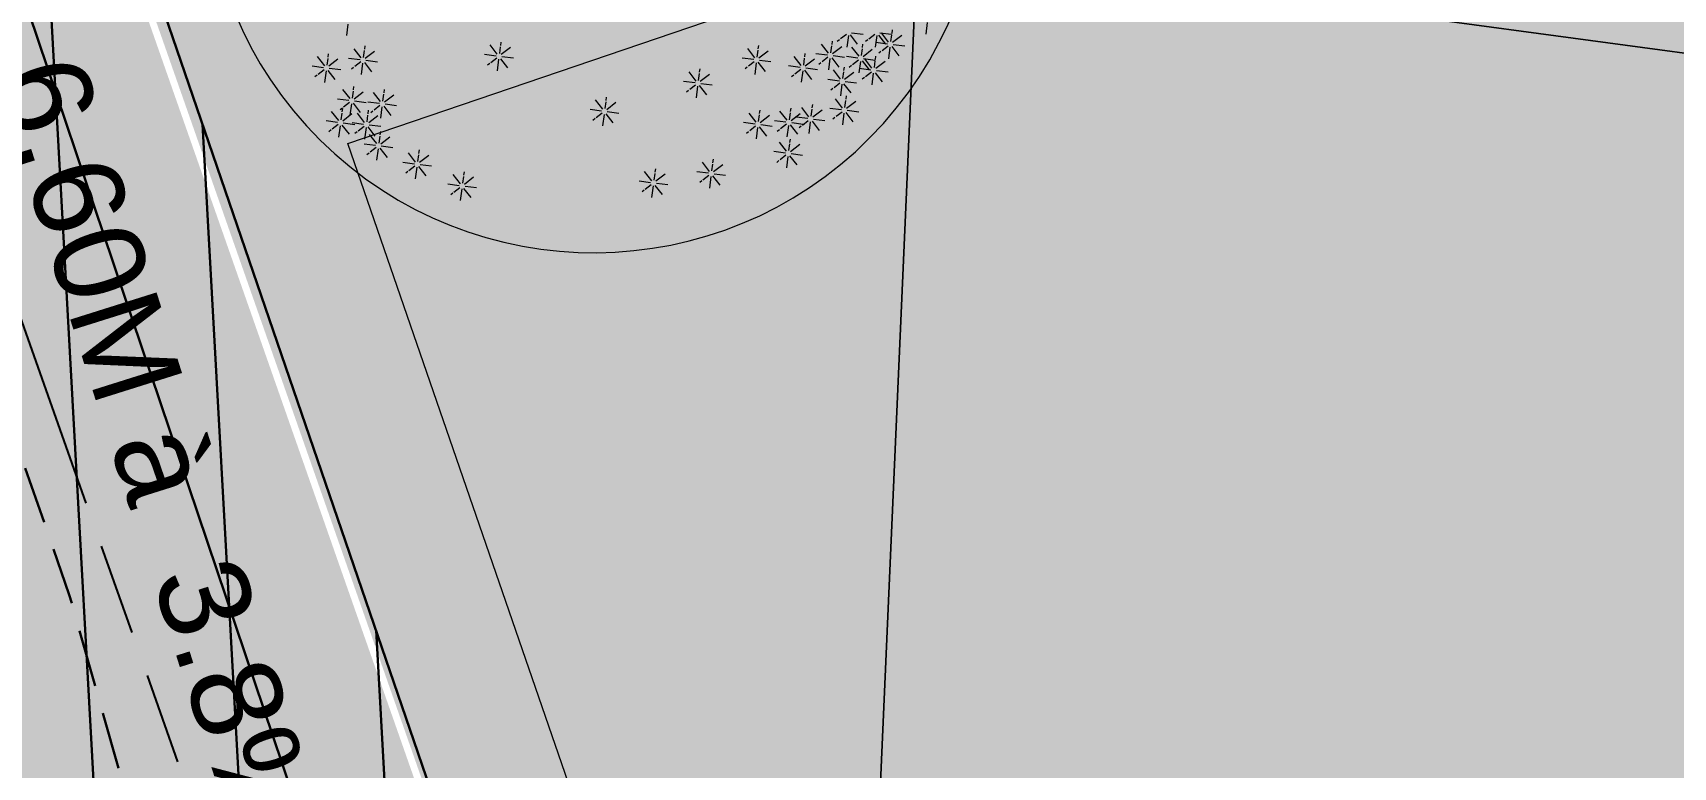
# Model space of a CAD drawing. Header units: metres. Extents: x -2858 to 512, y -1995 to 1252.
# Drawn here: x -912.74 to -905.57, y -842.87 to -839.66 of the extents above; entities that cross this region are included whole.
import ezdxf
from ezdxf.enums import TextEntityAlignment as Align
from ezdxf.lldxf.tags import DXFTag

# ---------------------------------------------------------------- set-up
doc = ezdxf.new("R2010")
doc.units = ezdxf.units.M
for name, pattern in [('AEP-2', [3.9, 2.5, -0.2, 0.4, -0.2, 0.4, -0.2]), ('CACHE', [0.375, 0.25, -0.125]), ('EU-200', [2.85, 2.5, -0.35])]:
    doc.linetypes.add(name, pattern=pattern)
for name, color, linetype, lineweight in [('06-EU-200PVC', 24, 'EU-200', 30), ('11-TEL-PVC28X2', 6, 'CACHE', 30), ('11-TEL-PVC45X3', 6, 'Continuous', 30), ('20-REV-HCH-BB0.10', 144, 'Continuous', 30)]:
    doc.layers.add(name, color=color, linetype=linetype, lineweight=lineweight)
for name, color, linetype in [('07-AEP-RES', 94, 'AEP-2'), ('Calque commun', 7, 'Continuous'), ('Calque5', 7, 'Continuous'), ('Textes', 7, 'Continuous')]:
    doc.layers.add(name, color=color, linetype=linetype)
doc.styles.add('Arial9', font='arial.ttf', dxfattribs={"height": 0.316674})
tags = doc.linetypes.add('HIDDEN2', pattern=[0.1875, 0.125, -0.0625]).pattern_tags.tags
tags[6:7] = [DXFTag(74, 4), DXFTag(75, 0), DXFTag(340, '0'), DXFTag(46, 1.0), DXFTag(50, 0.0), DXFTag(44, 0.0), DXFTag(45, 0.0)]
tags[4:5] = [DXFTag(74, 4), DXFTag(75, 0), DXFTag(340, '0'), DXFTag(46, 1.0), DXFTag(50, 0.0), DXFTag(44, 0.0), DXFTag(45, 0.0)]
tags = doc.linetypes.add('HIDDENX2', pattern=[0.75, 0.5, -0.25]).pattern_tags.tags
tags[6:7] = [DXFTag(74, 4), DXFTag(75, 0), DXFTag(340, '0'), DXFTag(46, 1.0), DXFTag(50, 0.0), DXFTag(44, 0.0), DXFTag(45, 0.0)]
tags[4:5] = [DXFTag(74, 4), DXFTag(75, 0), DXFTag(340, '0'), DXFTag(46, 1.0), DXFTag(50, 0.0), DXFTag(44, 0.0), DXFTag(45, 0.0)]

# ---------------------------------------------------------------- blocks, each defined once
blk = doc.blocks.new('geometrebondepartleger')
at = {"layer": 'Calque5', "color": 30, "linetype": 'Continuous', "lineweight": 9, "true_color": 0xff7f00}
blk.add_trace([(60.0219, 76.4824, 79), (130.1549, 64.2531, 79), (60.015, 76.443, 79), (130.1481, 64.2137, 79)], dxfattribs=at)
blk = doc.blocks.new('_13')
at = {"layer": 'Calque commun', "color": 82, "linetype": 'Continuous', "lineweight": 9}
for p, q in [((-0.6429, 2.0555, 2398.4041), (-0.5904, 2.0915, 2398.4041)), ((-0.4044, 2.0627, 2398.4041), (-0.4161, 2.0002, 2398.4041)), ((-0.2971, 2.0774, 2398.4041), (-0.2611, 2.025, 2398.4041)), ((-0.2377, 2.09, 2398.4041), (-0.2493, 2.0275, 2398.4041)), ((-0.0275, 2.1032, 2398.4041), (0.0085, 2.0508, 2398.4041)), ((0.0319, 2.1158, 2398.4041), (0.0203, 2.0533, 2398.4041)), ((0.0304, 2.0468, 2398.4041), (0.0829, 2.0828, 2398.4041)), ((-0.4969, 1.9992, 2398.4041), (-0.4344, 1.9876, 2398.4041)), ((-0.4639, 2.0501, 2398.4041), (-0.4279, 1.9977, 2398.4041)), ((-0.463, 1.9545, 2398.4041), (-0.4319, 1.9758, 2398.4041)), ((-0.406, 1.9936, 2398.4041), (-0.3535, 2.0297, 2398.4041)), ((-0.4035, 1.9819, 2398.4041), (-0.3633, 1.9744, 2398.4041)), ((-0.3558, 1.973, 2398.4041), (-0.341, 1.9702, 2398.4041)), ((-0.3302, 2.0265, 2398.4041), (-0.2677, 2.0149, 2398.4041)), ((-0.3176, 1.9671, 2398.4041), (-0.3023, 1.9776, 2398.4041)), ((-0.2986, 1.9814, 2398.4041), (-0.2626, 1.9289, 2398.4041)), ((-0.2962, 1.9818, 2398.4041), (-0.2652, 2.0031, 2398.4041)), ((-0.2551, 1.9965, 2398.4041), (-0.2667, 1.934, 2398.4041)), ((-0.2392, 1.9939, 2398.4041), (-0.2508, 1.9314, 2398.4041)), ((-0.2433, 1.999, 2398.4041), (-0.2073, 1.9466, 2398.4041)), ((-0.2392, 2.0209, 2398.4041), (-0.1867, 2.0569, 2398.4041)), ((-0.2367, 2.0091, 2398.4041), (-0.1965, 2.0016, 2398.4041)), ((-0.1891, 2.0002, 2398.4041), (-0.1742, 1.9975, 2398.4041)), ((-0.1377, 1.9895, 2398.4041), (-0.1017, 1.937, 2398.4041)), ((-0.0783, 2.002, 2398.4041), (-0.0899, 1.9395, 2398.4041)), ((-0.0606, 2.0524, 2398.4041), (0.0019, 2.0407, 2398.4041)), ((-0.048, 1.993, 2398.4041), (-0.0327, 2.0034, 2398.4041)), ((-0.0266, 2.0076, 2398.4041), (0.0044, 2.0289, 2398.4041)), ((0.0145, 2.0224, 2398.4041), (0.0029, 1.9599, 2398.4041)), ((0.0263, 2.0249, 2398.4041), (0.0623, 1.9724, 2398.4041)), ((0.0329, 2.035, 2398.4041), (0.0731, 2.0275, 2398.4041)), ((0.0805, 2.0261, 2398.4041), (0.0954, 2.0233, 2398.4041)), ((0.131, 1.9977, 2398.4041), (0.167, 1.9453, 2398.4041)), ((0.1904, 2.0103, 2398.4041), (0.1787, 1.9478, 2398.4041)), ((0.1888, 1.9412, 2398.4041), (0.2414, 1.9773, 2398.4041)), ((0.3199, 1.9816, 2398.4041), (0.3824, 1.9699, 2398.4041)), ((0.353, 2.0324, 2398.4041), (0.389, 1.98, 2398.4041)), ((0.4124, 2.045, 2398.4041), (0.4008, 1.9825, 2398.4041)), ((0.4109, 1.976, 2398.4041), (0.4634, 2.012, 2398.4041)), ((-0.4844, 1.9398, 2398.4041), (-0.4691, 1.9503, 2398.4041)), ((-0.463, 1.9537, 2398.4041), (-0.4271, 1.9013, 2398.4041)), ((-0.4218, 1.9693, 2398.4041), (-0.4335, 1.9067, 2398.4041)), ((-0.4037, 1.9663, 2398.4041), (-0.4153, 1.9038, 2398.4041)), ((-0.4101, 1.9718, 2398.4041), (-0.3741, 1.9193, 2398.4041)), ((-0.4052, 1.8972, 2398.4041), (-0.3527, 1.9332, 2398.4041)), ((-0.4027, 1.8854, 2398.4041), (-0.3625, 1.8779, 2398.4041)), ((-0.3317, 1.9305, 2398.4041), (-0.2691, 1.9188, 2398.4041)), ((-0.2977, 1.8857, 2398.4041), (-0.2667, 1.9071, 2398.4041)), ((-0.2566, 1.9005, 2398.4041), (-0.2682, 1.838, 2398.4041)), ((-0.2448, 1.903, 2398.4041), (-0.2088, 1.8506, 2398.4041)), ((-0.2407, 1.9249, 2398.4041), (-0.1882, 1.9609, 2398.4041)), ((-0.2382, 1.9131, 2398.4041), (-0.198, 1.9056, 2398.4041)), ((-0.1906, 1.9042, 2398.4041), (-0.1757, 1.9015, 2398.4041)), ((-0.1708, 1.9386, 2398.4041), (-0.1083, 1.9269, 2398.4041)), ((-0.1582, 1.8792, 2398.4041), (-0.1429, 1.8897, 2398.4041)), ((-0.1368, 1.8938, 2398.4041), (-0.1058, 1.9151, 2398.4041)), ((-0.0957, 1.9086, 2398.4041), (-0.1073, 1.8461, 2398.4041)), ((-0.0839, 1.9111, 2398.4041), (-0.0479, 1.8586, 2398.4041)), ((-0.0798, 1.933, 2398.4041), (-0.0273, 1.969, 2398.4041)), ((-0.0774, 1.9212, 2398.4041), (-0.0371, 1.9137, 2398.4041)), ((-0.0297, 1.9123, 2398.4041), (-0.0148, 1.9095, 2398.4041)), ((0.0979, 1.9468, 2398.4041), (0.1604, 1.9352, 2398.4041)), ((0.1105, 1.8875, 2398.4041), (0.1257, 1.8979, 2398.4041)), ((0.1318, 1.9021, 2398.4041), (0.1629, 1.9234, 2398.4041)), ((0.173, 1.9169, 2398.4041), (0.1613, 1.8544, 2398.4041)), ((0.1848, 1.9194, 2398.4041), (0.2208, 1.8669, 2398.4041)), ((0.1913, 1.9295, 2398.4041), (0.2316, 1.922, 2398.4041)), ((0.2247, 1.922, 2398.4041), (0.2607, 1.8696, 2398.4041)), ((0.239, 1.9206, 2398.4041), (0.2538, 1.9178, 2398.4041)), ((0.2841, 1.9346, 2398.4041), (0.2725, 1.8721, 2398.4041)), ((0.2825, 1.8655, 2398.4041), (0.3351, 1.9016, 2398.4041)), ((0.3325, 1.9222, 2398.4041), (0.3478, 1.9326, 2398.4041)), ((0.3539, 1.9368, 2398.4041), (0.3849, 1.9581, 2398.4041)), ((0.395, 1.9516, 2398.4041), (0.3834, 1.8891, 2398.4041)), ((0.4068, 1.9541, 2398.4041), (0.4428, 1.9016, 2398.4041)), ((0.4134, 1.9642, 2398.4041), (0.4536, 1.9567, 2398.4041)), ((0.461, 1.9553, 2398.4041), (0.4759, 1.9525, 2398.4041)), ((-0.3603, 1.8383, 2398.4041), (-0.3243, 1.7859, 2398.4041)), ((-0.355, 1.8765, 2398.4041), (-0.3402, 1.8738, 2398.4041)), ((-0.3191, 1.8711, 2398.4041), (-0.3038, 1.8816, 2398.4041)), ((-0.3009, 1.8509, 2398.4041), (-0.3126, 1.7884, 2398.4041)), ((-0.3025, 1.7818, 2398.4041), (-0.2499, 1.8178, 2398.4041)), ((-0.2326, 1.7955, 2398.4041), (-0.1701, 1.7838, 2398.4041)), ((-0.1995, 1.8464, 2398.4041), (-0.1635, 1.7939, 2398.4041)), ((-0.1401, 1.8589, 2398.4041), (-0.1517, 1.7964, 2398.4041)), ((-0.1416, 1.7899, 2398.4041), (-0.0891, 1.8259, 2398.4041)), ((0.1916, 1.8711, 2398.4041), (0.2541, 1.8595, 2398.4041)), ((0.2042, 1.8117, 2398.4041), (0.2195, 1.8222, 2398.4041)), ((0.2255, 1.8264, 2398.4041), (0.2566, 1.8477, 2398.4041)), ((0.2667, 1.8411, 2398.4041), (0.2551, 1.7786, 2398.4041)), ((0.2785, 1.8436, 2398.4041), (0.3145, 1.7912, 2398.4041)), ((0.285, 1.8537, 2398.4041), (0.3253, 1.8463, 2398.4041)), ((0.3327, 1.8449, 2398.4041), (0.3476, 1.8421, 2398.4041)), ((0.3455, 1.8032, 2398.4041), (0.3815, 1.7508, 2398.4041)), ((0.4049, 1.8158, 2398.4041), (0.3933, 1.7533, 2398.4041)), ((0.7755, 1.8051, 2398.4041), (0.7639, 1.7426, 2398.4041)), ((-0.3, 1.77, 2398.4041), (-0.2597, 1.7625, 2398.4041)), ((-0.2523, 1.7611, 2398.4041), (-0.2375, 1.7584, 2398.4041)), ((-0.22, 1.7361, 2398.4041), (-0.2047, 1.7466, 2398.4041)), ((-0.1986, 1.7507, 2398.4041), (-0.1676, 1.7721, 2398.4041)), ((-0.1575, 1.7655, 2398.4041), (-0.1691, 1.703, 2398.4041)), ((-0.1457, 1.768, 2398.4041), (-0.1097, 1.7156, 2398.4041)), ((-0.1391, 1.7781, 2398.4041), (-0.0989, 1.7706, 2398.4041)), ((-0.0915, 1.7692, 2398.4041), (-0.0766, 1.7664, 2398.4041)), ((-0.0831, 1.7297, 2398.4041), (-0.0206, 1.718, 2398.4041)), ((-0.05, 1.7805, 2398.4041), (-0.0141, 1.7281, 2398.4041)), ((-0.0492, 1.6849, 2398.4041), (-0.0181, 1.7062, 2398.4041)), ((0.0094, 1.7931, 2398.4041), (-0.0023, 1.7306, 2398.4041)), ((0.0078, 1.7241, 2398.4041), (0.0604, 1.7601, 2398.4041)), ((0.0103, 1.7123, 2398.4041), (0.0505, 1.7048, 2398.4041)), ((0.3124, 1.7523, 2398.4041), (0.3749, 1.7407, 2398.4041)), ((0.3464, 1.7076, 2398.4041), (0.3774, 1.7289, 2398.4041)), ((0.3875, 1.7224, 2398.4041), (0.3759, 1.6599, 2398.4041)), ((0.3993, 1.7249, 2398.4041), (0.4353, 1.6724, 2398.4041)), ((0.4034, 1.7467, 2398.4041), (0.4559, 1.7828, 2398.4041)), ((0.4059, 1.735, 2398.4041), (0.4461, 1.7275, 2398.4041)), ((0.4536, 1.7261, 2398.4041), (0.4684, 1.7233, 2398.4041)), ((0.683, 1.7417, 2398.4041), (0.7455, 1.73, 2398.4041)), ((0.7161, 1.7926, 2398.4041), (0.7521, 1.7401, 2398.4041)), ((0.717, 1.6969, 2398.4041), (0.748, 1.7183, 2398.4041)), ((0.7581, 1.7117, 2398.4041), (0.7465, 1.6492, 2398.4041)), ((0.7699, 1.7142, 2398.4041), (0.8059, 1.6618, 2398.4041)), ((0.774, 1.7361, 2398.4041), (0.8265, 1.7721, 2398.4041)), ((0.7765, 1.7243, 2398.4041), (0.8167, 1.7168, 2398.4041)), ((0.8242, 1.7154, 2398.4041), (0.839, 1.7127, 2398.4041)), ((-0.0706, 1.6703, 2398.4041), (-0.0553, 1.6807, 2398.4041)), ((-0.008, 1.6997, 2398.4041), (-0.0197, 1.6372, 2398.4041)), ((0.0038, 1.7022, 2398.4041), (0.0397, 1.6497, 2398.4041)), ((0.058, 1.7034, 2398.4041), (0.0728, 1.7006, 2398.4041)), ((0.325, 1.693, 2398.4041), (0.3403, 1.7034, 2398.4041)), ((0.6956, 1.6823, 2398.4041), (0.7109, 1.6928, 2398.4041)), ((0.0875, 1.5624, 2398.4041), (0.1234, 1.5099, 2398.4041)), ((0.1469, 1.575, 2398.4041), (0.1352, 1.5124, 2398.4041)), ((0.1453, 1.5059, 2398.4041), (0.1978, 1.5419, 2398.4041)), ((0.9315, 1.5408, 2398.4041), (0.9941, 1.5292, 2398.4041)), ((0.9647, 1.5917, 2398.4041), (1.0006, 1.5393, 2398.4041)), ((1.024, 1.6043, 2398.4041), (1.0124, 1.5418, 2398.4041)), ((1.0225, 1.5352, 2398.4041), (1.075, 1.5713, 2398.4041)), ((0.0544, 1.5115, 2398.4041), (0.1169, 1.4998, 2398.4041)), ((0.067, 1.4521, 2398.4041), (0.0822, 1.4626, 2398.4041)), ((0.0883, 1.4668, 2398.4041), (0.1194, 1.4881, 2398.4041)), ((0.1295, 1.4815, 2398.4041), (0.1178, 1.419, 2398.4041)), ((0.1413, 1.484, 2398.4041), (0.1772, 1.4316, 2398.4041)), ((0.1478, 1.4941, 2398.4041), (0.188, 1.4866, 2398.4041)), ((0.1955, 1.4852, 2398.4041), (0.2103, 1.4825, 2398.4041)), ((0.9442, 1.4815, 2398.4041), (0.9594, 1.4919, 2398.4041)), ((0.9655, 1.4961, 2398.4041), (0.9966, 1.5174, 2398.4041)), ((1.0067, 1.5109, 2398.4041), (0.995, 1.4484, 2398.4041)), ((1.0185, 1.5134, 2398.4041), (1.0544, 1.4609, 2398.4041)), ((1.025, 1.5235, 2398.4041), (1.0652, 1.516, 2398.4041)), ((1.0727, 1.5146, 2398.4041), (1.0875, 1.5118, 2398.4041)), ((0.3632, 1.3577, 2398.4041), (0.4257, 1.3461, 2398.4041)), ((0.3963, 1.4086, 2398.4041), (0.4323, 1.3562, 2398.4041)), ((0.4557, 1.4212, 2398.4041), (0.4441, 1.3587, 2398.4041)), ((0.4542, 1.3521, 2398.4041), (0.5067, 1.3882, 2398.4041)), ((0.3758, 1.2983, 2398.4041), (0.3911, 1.3088, 2398.4041)), ((0.3972, 1.313, 2398.4041), (0.4282, 1.3343, 2398.4041)), ((0.4383, 1.3277, 2398.4041), (0.4267, 1.2652, 2398.4041)), ((0.4501, 1.3302, 2398.4041), (0.4861, 1.2778, 2398.4041)), ((0.4567, 1.3403, 2398.4041), (0.4969, 1.3328, 2398.4041)), ((0.5043, 1.3315, 2398.4041), (0.5192, 1.3287, 2398.4041)), ((0.8188, 1.0798, 2398.4041), (0.8813, 1.0682, 2398.4041)), ((0.8519, 1.1307, 2398.4041), (0.8879, 1.0782, 2398.4041)), ((0.9113, 1.1433, 2398.4041), (0.8997, 1.0807, 2398.4041)), ((0.9098, 1.0742, 2398.4041), (0.9623, 1.1102, 2398.4041)), ((0.8314, 1.0204, 2398.4041), (0.8467, 1.0309, 2398.4041)), ((0.8528, 1.0351, 2398.4041), (0.8838, 1.0564, 2398.4041)), ((0.8939, 1.0498, 2398.4041), (0.8823, 0.9873, 2398.4041)), ((0.9057, 1.0523, 2398.4041), (0.9417, 0.9999, 2398.4041)), ((0.9123, 1.0624, 2398.4041), (0.9525, 1.0549, 2398.4041)), ((0.9599, 1.0535, 2398.4041), (0.9748, 1.0508, 2398.4041)), ((1.6747, 0.8236, 2398.4041), (1.7107, 0.7711, 2398.4041)), ((1.7341, 0.8362, 2398.4041), (1.7225, 0.7736, 2398.4041)), ((1.6416, 0.7727, 2398.4041), (1.7041, 0.761, 2398.4041)), ((1.6542, 0.7133, 2398.4041), (1.6695, 0.7238, 2398.4041)), ((1.6756, 0.7279, 2398.4041), (1.7066, 0.7493, 2398.4041)), ((1.7167, 0.7427, 2398.4041), (1.7051, 0.6802, 2398.4041)), ((1.7285, 0.7452, 2398.4041), (1.7645, 0.6928, 2398.4041)), ((1.7326, 0.7671, 2398.4041), (1.7851, 0.8031, 2398.4041)), ((1.7351, 0.7553, 2398.4041), (1.7753, 0.7478, 2398.4041)), ((1.7827, 0.7464, 2398.4041), (1.7976, 0.7437, 2398.4041)), ((1.7501, 0.5612, 2398.4041), (1.7861, 0.5088, 2398.4041)), ((1.8095, 0.5738, 2398.4041), (1.7979, 0.5113, 2398.4041)), ((1.808, 0.5047, 2398.4041), (1.8605, 0.5407, 2398.4041)), ((0.9789, 0.4494, 2398.4041), (1.0414, 0.4378, 2398.4041)), ((1.012, 0.5003, 2398.4041), (1.0479, 0.4479, 2398.4041)), ((1.0714, 0.5129, 2398.4041), (1.0597, 0.4504, 2398.4041)), ((1.0698, 0.4438, 2398.4041), (1.1223, 0.4799, 2398.4041)), ((1.717, 0.5103, 2398.4041), (1.7795, 0.4987, 2398.4041)), ((1.7296, 0.4509, 2398.4041), (1.7448, 0.4614, 2398.4041)), ((1.7509, 0.4656, 2398.4041), (1.782, 0.4869, 2398.4041)), ((1.7921, 0.4803, 2398.4041), (1.7805, 0.4178, 2398.4041)), ((1.8039, 0.4828, 2398.4041), (1.8399, 0.4304, 2398.4041)), ((1.8105, 0.4929, 2398.4041), (1.8507, 0.4854, 2398.4041)), ((1.8581, 0.4841, 2398.4041), (1.873, 0.4813, 2398.4041)), ((0.9915, 0.39, 2398.4041), (1.0067, 0.4005, 2398.4041)), ((1.0128, 0.4047, 2398.4041), (1.0439, 0.426, 2398.4041)), ((1.054, 0.4194, 2398.4041), (1.0424, 0.3569, 2398.4041)), ((1.0658, 0.4219, 2398.4041), (1.1017, 0.3695, 2398.4041)), ((1.0723, 0.432, 2398.4041), (1.1125, 0.4245, 2398.4041)), ((1.12, 0.4232, 2398.4041), (1.1348, 0.4204, 2398.4041)), ((1.7829, 0.2852, 2398.4041), (1.8454, 0.2736, 2398.4041)), ((1.816, 0.3361, 2398.4041), (1.852, 0.2836, 2398.4041)), ((1.8754, 0.3487, 2398.4041), (1.8638, 0.2861, 2398.4041)), ((1.8739, 0.2796, 2398.4041), (1.9264, 0.3156, 2398.4041)), ((1.631, 0.1982, 2398.4041), (1.667, 0.1458, 2398.4041)), ((1.6904, 0.2108, 2398.4041), (1.6787, 0.1483, 2398.4041)), ((1.7737, 0.2096, 2398.4041), (1.8097, 0.1572, 2398.4041)), ((1.7955, 0.2258, 2398.4041), (1.8108, 0.2363, 2398.4041)), ((1.8168, 0.2405, 2398.4041), (1.8479, 0.2618, 2398.4041)), ((1.8331, 0.2222, 2398.4041), (1.8215, 0.1597, 2398.4041)), ((1.8316, 0.1531, 2398.4041), (1.8841, 0.1892, 2398.4041)), ((1.858, 0.2552, 2398.4041), (1.8464, 0.1927, 2398.4041)), ((1.8698, 0.2577, 2398.4041), (1.9058, 0.2053, 2398.4041)), ((1.8763, 0.2678, 2398.4041), (1.9166, 0.2603, 2398.4041)), ((1.924, 0.2589, 2398.4041), (1.9389, 0.2562, 2398.4041)), ((1.5979, 0.1473, 2398.4041), (1.6604, 0.1357, 2398.4041)), ((1.6105, 0.0879, 2398.4041), (1.6258, 0.0984, 2398.4041)), ((1.6318, 0.1026, 2398.4041), (1.6629, 0.1239, 2398.4041)), ((1.673, 0.1173, 2398.4041), (1.6614, 0.0548, 2398.4041)), ((1.6848, 0.1198, 2398.4041), (1.7208, 0.0674, 2398.4041)), ((1.6888, 0.1417, 2398.4041), (1.7414, 0.1777, 2398.4041)), ((1.6913, 0.1299, 2398.4041), (1.7316, 0.1224, 2398.4041)), ((1.739, 0.121, 2398.4041), (1.7539, 0.1183, 2398.4041)), ((1.7406, 0.1587, 2398.4041), (1.8031, 0.1471, 2398.4041)), ((1.7532, 0.0993, 2398.4041), (1.7685, 0.1098, 2398.4041)), ((1.7746, 0.114, 2398.4041), (1.8056, 0.1353, 2398.4041)), ((1.8157, 0.1288, 2398.4041), (1.8041, 0.0662, 2398.4041)), ((1.8275, 0.1313, 2398.4041), (1.8635, 0.0788, 2398.4041)), ((1.8341, 0.1414, 2398.4041), (1.8743, 0.1339, 2398.4041)), ((1.8606, 0.0972, 2398.4041), (1.8966, 0.0447, 2398.4041)), ((1.8817, 0.1325, 2398.4041), (1.8966, 0.1297, 2398.4041)), ((1.92, 0.1098, 2398.4041), (1.9084, 0.0472, 2398.4041)), ((1.697, 0.0123, 2398.4041), (1.7595, 0.0007, 2398.4041)), ((1.7301, 0.0632, 2398.4041), (1.7661, 0.0107, 2398.4041)), ((1.7895, 0.0758, 2398.4041), (1.7778, 0.0132, 2398.4041)), ((1.7879, 0.0067, 2398.4041), (1.8405, 0.0427, 2398.4041)), ((1.8275, 0.0463, 2398.4041), (1.89, 0.0347, 2398.4041)), ((1.8615, 0.0016, 2398.4041), (1.8925, 0.0229, 2398.4041)), ((1.9026, 0.0163, 2398.4041), (1.891, -0.0462, 2398.4041)), ((1.9144, 0.0188, 2398.4041), (1.9503, -0.0336, 2398.4041)), ((1.9185, 0.0407, 2398.4041), (1.971, 0.0767, 2398.4041)), ((1.921, 0.0289, 2398.4041), (1.9612, 0.0214, 2398.4041)), ((1.9686, 0.02, 2398.4041), (1.9835, 0.0173, 2398.4041)), ((1.5234, -0.0398, 2398.4041), (1.5594, -0.0922, 2398.4041)), ((1.5828, -0.0272, 2398.4041), (1.5712, -0.0897, 2398.4041)), ((1.5813, -0.0963, 2398.4041), (1.6338, -0.0602, 2398.4041)), ((1.7096, -0.0471, 2398.4041), (1.7248, -0.0366, 2398.4041)), ((1.7309, -0.0324, 2398.4041), (1.762, -0.0111, 2398.4041)), ((1.7721, -0.0177, 2398.4041), (1.7604, -0.0802, 2398.4041)), ((1.7838, -0.0152, 2398.4041), (1.8198, -0.0676, 2398.4041)), ((1.7904, -0.0051, 2398.4041), (1.8307, -0.0126, 2398.4041)), ((1.8381, -0.014, 2398.4041), (1.8529, -0.0167, 2398.4041)), ((1.8401, -0.0131, 2398.4041), (1.8553, -0.0026, 2398.4041)), ((1.4903, -0.0907, 2398.4041), (1.5528, -0.1023, 2398.4041)), ((1.5029, -0.1501, 2398.4041), (1.5182, -0.1396, 2398.4041)), ((1.5242, -0.1354, 2398.4041), (1.5553, -0.1141, 2398.4041)), ((1.5654, -0.1207, 2398.4041), (1.5538, -0.1832, 2398.4041)), ((1.5772, -0.1182, 2398.4041), (1.6132, -0.1706, 2398.4041)), ((1.5837, -0.1081, 2398.4041), (1.624, -0.1156, 2398.4041)), ((1.6314, -0.1169, 2398.4041), (1.6463, -0.1197, 2398.4041)), ((1.6886, -0.1597, 2398.4041), (1.7246, -0.2121, 2398.4041)), ((1.748, -0.1471, 2398.4041), (1.7364, -0.2096, 2398.4041)), ((1.4761, -0.2985, 2398.4041), (1.5287, -0.2624, 2398.4041)), ((1.6555, -0.2106, 2398.4041), (1.718, -0.2222, 2398.4041)), ((1.6681, -0.27, 2398.4041), (1.6833, -0.2595, 2398.4041)), ((1.6895, -0.2553, 2398.4041), (1.7205, -0.234, 2398.4041)), ((1.7306, -0.2406, 2398.4041), (1.719, -0.3031, 2398.4041)), ((1.7424, -0.2381, 2398.4041), (1.7784, -0.2905, 2398.4041)), ((1.7465, -0.2162, 2398.4041), (1.799, -0.1802, 2398.4041)), ((1.749, -0.228, 2398.4041), (1.7892, -0.2355, 2398.4041)), ((1.7966, -0.2369, 2398.4041), (1.8115, -0.2396, 2398.4041))]:
    blk.add_line(p, q, dxfattribs=at)
at = {"layer": 'Calque commun', "color": 9, "linetype": 'Continuous', "lineweight": 9}
blk.add_arc((-0.0715, 0.121), 2.1238, 90, 89.99941, dxfattribs=at)

msp = doc.modelspace()

# ---------------------------------------------------------------- hatches: boundary and pattern name
at = {"layer": '20-REV-HCH-BB0.10', "true_color": 0xf27172}
h = msp.add_hatch(dxfattribs=at)
h.set_pattern_fill('ANSI31', color=11, scale=0.2)
h.set_pattern_definition([(273.16176, (0, 0), (0.6340334, 0.0350235), [])])
h.paths.add_polyline_path([(-897.0867, -884.0721), (-898.1539, -882.683), (-901.2805, -878.1861), (-904.4631, -873.2958), (-905.5895, -869.1404), (-906.7932, -863.6747), (-908.5594, -852.6134), (-910.0378, -845.7878), (-912.6742, -838.0889), (-913.7122, -834.9772), (-915.895, -827.5068), (-915.8124, -823.5364), (-914.9244, -821.3522), (-913.1509, -819.5089), (-906.8307, -814.1831), (-897.8335, -808.0288), (-891.5365, -805.8873), (-872.3101, -801.0637), (-873.5971, -795.6169), (-887.1089, -799.3114), (-893.0517, -800.9896), (-892.5559, -802.9576), (-898.6109, -804.9352), (-904.1368, -808.3853), (-908.24, -811.7131), (-913.8543, -815.9391), (-916.8014, -818.5833), (-918.4693, -821.0598), (-919.2667, -823.5521), (-921.0397, -826.5177), (-919.1168, -827.1675), (-918.5144, -829.5662), (-915.7868, -839.1955), (-911.6757, -852.6318), (-910.0774, -862.2284), (-909.4398, -866.4988), (-908.2685, -870.6389), (-907.299, -874.227), (-906.4398, -875.8477), (-904.3352, -879.1567), (-901.7732, -882.8272), (-899.581, -885.7755)])
h.paths.add_polyline_path([(-912.5878, -900.9444), (-908.7425, -900.4527), (-907.2181, -899.649), (-897.9924, -892.698), (-897.6274, -891.0111), (-898.472, -889.0124), (-900.3595, -886.3784), (-896.3278, -883.5175), (-894.81, -885.6302), (-894.2764, -886.3275), (-893.6827, -886.6651), (-890.888, -887.2976), (-879.8433, -878.908), (-876.6529, -883.3415), (-906.3779, -906.0297), (-908.6273, -906.6683)])
at = {"layer": 'Calque commun', "linetype": 'HIDDEN2', "lineweight": 9}
h = msp.add_hatch(color=41, dxfattribs=at)
h.paths.add_polyline_path([(-927.7726, -845.5254), (-925.5359, -843.8417), (-925.69, -842.957), (-925.7233, -842.9814), (-925.7031, -842.9411), (-926.8139, -841.4918), (-924.1248, -839.4375), (-924.0862, -839.3934), (-923.2927, -838.7873), (-922.2773, -840.197), (-922.2866, -840.1947), (-924.3159, -841.748), (-924.2343, -842.003), (-923.3327, -844.8235), (-923.2834, -844.8081), (-922.0861, -848.7147), (-920.2865, -848.1617), (-920.2768, -848.1661), (-918.2661, -847.5289), (-918.3186, -847.3751), (-919.4737, -843.6216), (-919.6378, -843.6733), (-920.2833, -841.6768), (-920.2606, -841.6869), (-920.628, -840.6108), (-917.6805, -839.6774), (-915.652, -839.0926), (-915.6217, -839.086), (-916.9532, -835.2875), (-918.7543, -828.693), (-919.5462, -828.4712), (-922.3449, -827.3816), (-926.181, -824.1434), (-926.2648, -824.0414), (-925.335, -823.1597), (-925.2657, -823.2493), (-921.6685, -826.2713), (-919.1033, -827.27), (-919.213, -823.3028), (-918.0884, -820.138), (-916.0567, -817.7367), (-903.133, -807.7567), (-903.128, -807.7648), (-903.128, -807.7648), (-901.1564, -806.2844), (-900.1678, -805.7297), (-898.5365, -804.9789), (-896.5051, -804.1336), (-896.5346, -804.0182), (-896.5654, -804.0682), (-897.4036, -800.5511), (-893.3412, -799.6473), (-892.9603, -801.1286), (-892.9195, -801.1193), (-892.9421, -801.16), (-892.976, -801.1683), (-892.964, -801.1995), (-892.9728, -801.2153), (-892.9728, -801.2153), (-892.9832, -801.1731), (-895.1328, -801.6543), (-894.7543, -803.5042), (-894.7248, -803.4967), (-894.7542, -803.5467), (-892.5415, -802.9694), (-891.7727, -806.084), (-877.9787, -802.8108), (-877.6535, -804.1601), (-895.8652, -808.3986), (-895.6955, -809.068), (-896.8936, -809.6902), (-897.3678, -807.8333), (-897.3836, -807.7589), (-901.6171, -810.2148), (-901.7109, -810.2767), (-913.3865, -819.544), (-914.9605, -821.302), (-916.0472, -823.813), (-916.1079, -826.5593), (-913.8052, -835.0604), (-913.2159, -836.3886), (-912.7514, -838.1372), (-910.9209, -843.3605), (-910.0023, -845.9597), (-908.8632, -851.307), (-906.7773, -864.2273), (-905.6015, -869.2031), (-905.26, -870.4292), (-904.6005, -872.797), (-903.084, -875.6784), (-903.1002, -875.6894), (-898.1755, -882.6403), (-892.8051, -878.7064), (-893.0081, -878.009), (-892.9242, -878.3971), (-892.9242, -878.3971), (-893.7298, -875.6176), (-887.4351, -873.6336), (-886.9782, -875.1531), (-886.6147, -876.3496), (-888.2811, -877.6238), (-896.3243, -883.5155), (-897.1734, -884.1116), (-897.1734, -884.1154), (-899.635, -885.8642), (-899.5469, -885.8398), (-900.6719, -884.3102), (-913.2141, -893.9646), (-913.1328, -894.0315), (-913.0712, -894.1102), (-912.2801, -895.1868), (-910.1088, -893.4904), (-907.6461, -896.5799), (-908.7305, -897.4442), (-907.1063, -899.4818), (-907.9499, -899.9801), (-908.6, -900.3664), (-910.1986, -900.7201), (-911.4712, -900.8528), (-912.7015, -900.828), (-912.7003, -900.8256), (-912.7027, -900.8279), (-916.182, -896.372), (-914.5698, -895.1582), (-916.19, -896.3594), (-914.5855, -895.1376), (-915.7727, -893.5793), (-916.5133, -892.6179), (-916.4972, -892.6421), (-917.4634, -891.3361), (-916.0461, -890.2607), (-915.8299, -890.5425), (-915.0925, -889.9768), (-915.3032, -889.7021), (-910.9291, -886.3816), (-909.9648, -887.621), (-915.0643, -891.6091), (-914.3597, -892.5221), (-901.7004, -882.8184), (-905.5526, -877.4173), (-906.4252, -875.8189), (-908.2303, -876.8891), (-913.325, -870.4367), (-914.0097, -870.9943), (-917.9336, -874.0341), (-919.8836, -871.4975), (-916.5941, -868.9485), (-916.6156, -868.9056), (-916.6867, -868.9607), (-917.629, -867.6972), (-919.2785, -868.9752), (-918.909, -868.6917), (-918.684, -868.985), (-919.4215, -869.5507), (-919.6451, -869.2593), (-922.5226, -871.4887), (-921.5803, -872.7522), (-921.5788, -872.7539), (-921.5789, -872.754), (-921.5789, -872.754), (-920.3894, -871.8895), (-919.8844, -871.4965), (-918.4577, -870.4038), (-917.6281, -871.4781), (-913.0368, -867.936), (-909.7448, -872.0088), (-909.751, -872.0078), (-909.3886, -872.4495), (-907.6925, -874.5478), (-907.2876, -874.2389), (-907.8409, -872.3034), (-909.4365, -866.5173), (-909.4534, -866.5402), (-911.6711, -852.5742), (-914.8526, -853.581), (-915.8725, -848.6622), (-923.2912, -850.9571), (-923.3059, -851.0125), (-923.3158, -851.016), (-923.4776, -850.3158), (-923.5788, -849.9676), (-925.0143, -845.7107), (-925.043, -845.7209), (-934.902, -853.3715), (-934.2715, -854.1852), (-936.1126, -855.6117), (-936.6716, -856.0511), (-940.0248, -851.7232), (-937.2904, -849.6104), (-936.3386, -850.8651), (-936.6452, -851.0907), (-936.011, -851.9537), (-931.7031, -848.6197), (-927.7726, -845.5254), (-928.4289, -844.7713), (-928.3714, -844.7264)])
h.paths.add_polyline_path([(-913.768, -896.3369), (-911.3261, -899.4457), (-911.3224, -899.4592), (-911.1968, -899.6155), (-909.8295, -898.5376), (-909.9515, -898.3818), (-910.0409, -898.4503), (-911.1687, -899.3223), (-913.6094, -896.2151), (-912.2801, -895.1868), (-912.4018, -895.0282), (-913.8898, -896.1782)], flags=16)
h.paths.add_polyline_path([(-888.6414, -874.0526), (-889.5278, -874.332), (-889.4581, -874.611), (-888.5716, -874.3316)], flags=16)
h.paths.add_polyline_path([(-919.9198, -851.7995), (-918.8128, -851.8936), (-919.822, -851.826)])
h.paths.add_polyline_path([(-938.4421, -857.4428), (-940.6688, -854.5834), (-940.6522, -854.5731), (-940.6801, -854.5689), (-941.814, -853.1127), (-941.8134, -853.1052), (-941.6703, -852.9947), (-938.3546, -857.3488), (-936.9836, -856.2963)])
h.paths.add_polyline_path([(-881.4642, -887.1859), (-881.3111, -887.1404), (-881.3911, -887.2878)])
h.paths.add_polyline_path([(-884.786, -784.521), (-885.6648, -780.1586), (-885.6351, -780.1532)])
at = {"layer": 'Calque commun', "linetype": 'Continuous', "lineweight": 9}
h = msp.add_hatch(color=71, dxfattribs=at)
h.paths.add_polyline_path([(-900.9563, -835.028), (-901.6047, -833.2556), (-901.6251, -833.2063), (-902.9641, -833.6257), (-902.5512, -834.9401), (-902.5909, -834.9747), (-912.7227, -838.127), (-910.8921, -843.3503), (-909.9736, -845.9494), (-908.8345, -851.2968), (-906.7485, -864.2171), (-894.8589, -860.4895), (-894.9513, -860.1967), (-895.2408, -859.2785), (-897.8845, -860.17), (-898.0035, -859.7855), (-897.8905, -860.1823), (-897.8909, -860.1824), (-897.8093, -860.4085), (-904.1131, -862.3952), (-904.1883, -862.1568), (-904.4787, -861.2352), (-905.0237, -861.407), (-905.3031, -860.5205), (-905.3201, -860.5258), (-905.5995, -859.6393), (-905.052, -859.4668), (-904.7726, -860.3533), (-904.7581, -860.3487), (-908.2435, -849.29), (-902.1215, -847.3605), (-903.0898, -844.8904), (-896.6886, -842.8729), (-897.6918, -839.7459), (-891.5464, -837.9174), (-886.4579, -853.9093), (-885.9301, -853.743), (-885.6507, -854.6295), (-885.3713, -855.516), (-885.8943, -855.6808), (-885.6878, -856.3295), (-885.6721, -856.3247), (-885.6103, -856.5637), (-891.8967, -858.545), (-891.9738, -858.3004), (-891.9837, -858.3035), (-891.8839, -858.6149), (-893.6979, -859.1837), (-893.5199, -859.748), (-893.5199, -859.748), (-893.4276, -860.0407), (-890.3861, -859.1165), (-890.1176, -859.0374), (-889.5878, -860.7135), (-887.0669, -859.9293), (-883.0803, -858.6484), (-892.197, -830.171), (-894.4227, -830.8821), (-893.8238, -832.8079)])
h.paths.add_polyline_path([(-898.396, -858.4069), (-892.6565, -856.5979), (-892.7304, -856.5737), (-898.4098, -858.3587)])

# ---------------------------------------------------------------- linework, layer by layer
at = {"layer": '06-EU-200PVC', "const_width": 0.2, "flags": 128}
msp.add_lwpolyline([(-869.7426, -807.388), (-874.2395, -800.9466), (-883.7111, -803.552), (-903.6255, -810.3671), (-908.3806, -814.5979), (-915.1496, -820.7793), (-917.8987, -824.676), (-910.6637, -846.3366), (-907.6741, -864.6777), (-904.5929, -874.1438), (-894.7588, -891.2824), (-910.6319, -903.2221)], dxfattribs=at)
at = {"layer": '07-AEP-RES', "flags": 128}
msp.add_lwpolyline([(-900.4583, -882.6204), (-907.2588, -866.9835), (-911.1596, -845.526), (-913.6122, -838.6001), (-915.9297, -831.8373), (-918.0858, -824.1413)], dxfattribs=at)
at = {"layer": '11-TEL-PVC28X2', "color": 0, "flags": 128}
msp.add_lwpolyline([(-883.0906, -796.8252), (-882.8196, -799.07, -0.37262), (-884.7728, -801.9666), (-903.0048, -808.1406), (-917.0244, -821.3822), (-918.4523, -825.2203), (-912.5824, -842.1187), (-911.0181, -847.6223), (-908.325, -863.5869), (-907.1214, -869.6271), (-903.3193, -878.1968), (-898.4992, -885.9543), (-888.6411, -897.75), (-876.6586, -888.7651)], format="xyb", dxfattribs=at)
at = {"layer": '11-TEL-PVC45X3', "flags": 128}
msp.add_lwpolyline([(-879.5502, -802.1959), (-892.655, -806.0332), (-904.207, -810.2581), (-916.7902, -822.1507), (-916.9817, -823.6104), (-916.9565, -827.1257), (-910.3334, -846.7666), (-910.3527, -847.2585), (-908.8835, -857.0983), (-906.2097, -870.4145), (-899.0237, -882.7448)], dxfattribs=at)
at = {"layer": '20-REV-HCH-BB0.10', "color": 11, "true_color": 0xf27172, "flags": 128}
msp.add_lwpolyline([(-905.5895, -869.1404), (-906.7932, -863.6747), (-908.5594, -852.6134), (-910.0378, -845.7878), (-912.6742, -838.0889), (-913.7122, -834.9772), (-915.895, -827.5068), (-916.0486, -823.5052), (-914.6283, -821.0215), (-912.781, -819.1416), (-906.8307, -814.1831), (-897.8335, -808.0288)], dxfattribs=at)
at = {"layer": 'Calque commun', "color": 9, "linetype": 'HIDDEN2', "lineweight": 18, "flags": 128}
msp.add_lwpolyline([(-896.5423, -834.0464), (-908.8852, -837.9652), (-896.5423, -834.0464), (-895.0903, -838.5851), (-900.7771, -840.3881), (-899.7726, -843.5641), (-909.1898, -846.4522), (-911.365, -840.1439), (-908.874, -839.2957), (-909.3655, -838.0539), (-908.9256, -837.9963)], close=True, dxfattribs=at)
at = {"layer": 'Calque commun', "color": 3, "linetype": 'HIDDENX2', "lineweight": 18, "extrusion": (0, 0, -1)}
msp.add_arc((879.8798, -719.4797), 120.3746, 259.883419, 322.052272, dxfattribs=at)

# ---------------------------------------------------------------- block references
at = {"layer": 'Calque commun', "color": 0, "linetype": 'ByBlock', "lineweight": -2, "rotation": 228.1617603435354}
msp.add_blockref('geometrebondepartleger', (-916.0371, -706.7784), dxfattribs=at)
at = {"layer": 'Calque commun', "color": 0, "linetype": 'ByBlock', "lineweight": -2, "xscale": 0.800000011920929, "yscale": 0.800000011920929, "zscale": 0.800000011920929, "rotation": 228.1617603435354}
msp.add_blockref('_13', (-910.3986, -838.9015), dxfattribs=at)

# ---------------------------------------------------------------- texts
at = {"layer": 'Textes', "color": 5, "linetype": 'ByBlock', "lineweight": -2, "style": 'Arial9'}
msp.add_text('6.60M à  3.8%', height=0.395842, rotation=287.49402, dxfattribs=at).set_placement((-911.466, -843.1269), align=Align.TOP_RIGHT)

# ---------------------------------------------------------------- meshes
at = {"layer": 'Calque commun', "color": 9, "linetype": 'HIDDEN2', "lineweight": 18}
mesh = msp.add_polyface(dxfattribs=at)
corners = [(-908.9256, -837.9963), (-896.5423, -834.0464), (-900.7771, -840.3881), (-899.7726, -843.5641), (-909.1898, -846.4522), (-908.874, -839.2957), (-909.3655, -838.0539), (-908.8852, -837.9652), (-911.365, -840.1439), (-895.0903, -838.5851)]
mesh.append_faces([[corners[k] for k in face] for face in [(4, 5, 2), (5, 0, 2)]], dxfattribs={"vtx0": -1, "vtx1": -1, "vtx2": -1, "color": 9})
mesh.append_faces([[corners[k] for k in face] for face in [(1, 1, 9), (1, 9, 2)]], dxfattribs={"vtx0": -1, "vtx2": -1, "color": 9})
mesh.append_faces([[corners[k] for k in face] for face in [(0, 1, 2)]], dxfattribs={"vtx1": -1, "vtx2": -1, "color": 9})
mesh.append_faces([[corners[k] for k in face] for face in [(2, 3, 4), (5, 6, 0), (1, 7, 1), (4, 8, 5)]], dxfattribs={"vtx2": -1, "color": 9})

doc.saveas('drawing.dxf')
